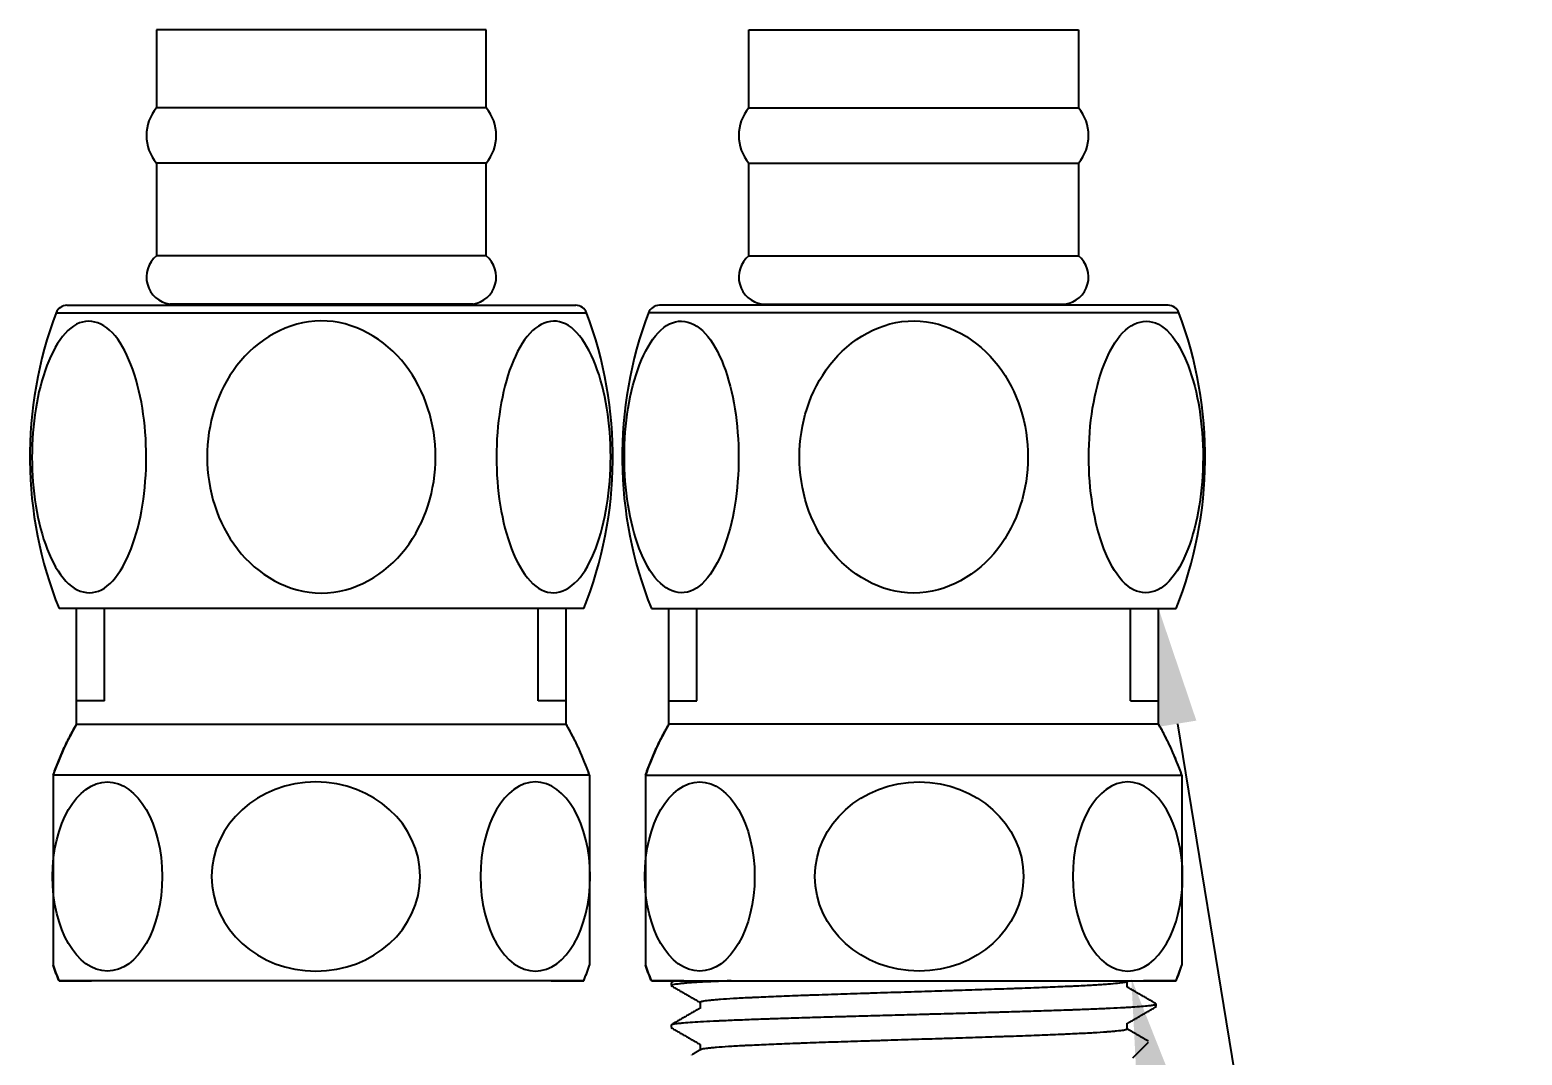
# Model space of a CAD drawing. Extents: x 0 to 948, y 0 to 695.
# Drawn here: x 147.9 to 211.9, y 191.6 to 235.6 of the extents above; entities that cross this region are included whole.
import ezdxf
from ezdxf import colors
from ezdxf.entities.mleader import LeaderData, LeaderLine
from ezdxf.math import Vec2, Vec3

# ---------------------------------------------------------------- set-up
doc = ezdxf.new("R2010")
doc.units = 0
doc.header["$LTSCALE"] = 10
doc.header["$MEASUREMENT"] = 0
doc.layers.get('0').update_dxf_attribs({"linetype": 'CONTINUOUS'})
doc.layers.add('1', color=7, linetype='CONTINUOUS')
doc.layers.add('DEF_LAYER_ASSEM_MEMBER', color=7, linetype='CONTINUOUS')
doc.styles.add('Daelim Dimension', font='')
doc.styles.get("Standard").update_dxf_attribs({"font": ''})
doc.styles.get('Daelim Dimension').set_extended_font_data('나눔고딕')
doc.styles.get('Standard').set_extended_font_data('GulimChe')

msp = doc.modelspace()

# ---------------------------------------------------------------- linework, layer by layer
at = {"lineweight": -3, "ltscale": 0.5}
for p, q in [((149.527, 223.781), (171.342, 223.781)), ((196.743, 223.781), (174.928, 223.781)), ((149.935, 205.828), (170.935, 205.828)), ((196.335, 205.828), (175.335, 205.828)), ((171.935, 203.638), (148.935, 203.638)), ((174.335, 203.638), (197.335, 203.638))]:
    msp.add_line(p, q, dxfattribs=at)
at = {"color": 7, "linetype": 'Continuous', "lineweight": -3}
for p, q in [((149.935, 205.828), (149.935, 210.781)), ((170.935, 205.828), (170.935, 210.781)), ((175.335, 205.828), (175.335, 210.781)), ((196.335, 205.828), (196.335, 210.781)), ((148.935, 203.638), (148.935, 195.491)), ((171.935, 203.638), (171.935, 195.491)), ((174.335, 203.638), (174.335, 195.491)), ((197.335, 203.638), (197.335, 195.491)), ((149.185, 194.828), (150.585, 194.828)), ((170.285, 194.828), (171.685, 194.828)), ((175.985, 194.828), (174.585, 194.828)), ((197.085, 194.828), (195.685, 194.828))]:
    msp.add_line(p, q, dxfattribs=at)
at = {"lineweight": -3, "ltscale": 0.5}
for centre in [(151.258, 199.296), (176.659, 199.296)]:
    msp.add_ellipse(centre, major_axis=(0, 4.054), ratio=0.581077, dxfattribs=at)
msp.add_ellipse((160.2, 199.296), major_axis=(-4.472, 0), ratio=0.906483, start_param=-1.570796, end_param=4.712389, dxfattribs=at)
at = {"lineweight": -3, "ltscale": 0.5, "extrusion": (0, 0, -1)}
for centre in [(169.611, 199.296), (195.012, 199.296)]:
    msp.add_ellipse(centre, major_axis=(0, 4.054), ratio=0.581077, dxfattribs=at)
msp.add_ellipse((186.07, 199.296), major_axis=(4.472, 0), ratio=0.906483, start_param=-1.570796, end_param=4.712389, dxfattribs=at)
at = {"color": 7, "linetype": 'Continuous', "lineweight": -3}
for points, start_tangent, end_tangent in [([(148.935, 203.638), (148.959, 203.709), (148.985, 203.78), (149.01, 203.851), (149.036, 203.921), (149.063, 203.992), (149.089, 204.062), (149.117, 204.133), (149.145, 204.203), (149.173, 204.273), (149.201, 204.342), (149.23, 204.412), (149.26, 204.481), (149.29, 204.55), (149.32, 204.62), (149.351, 204.688), (149.382, 204.757), (149.413, 204.826), (149.445, 204.894), (149.478, 204.962), (149.51, 205.03), (149.544, 205.098), (149.577, 205.165), (149.611, 205.232), (149.645, 205.299), (149.68, 205.366), (149.715, 205.433), (149.751, 205.499), (149.787, 205.566), (149.823, 205.631), (149.86, 205.697), (149.897, 205.763), (149.935, 205.828)], (0.325861, 0.945418), (0.501051, 0.865418)), ([(171.935, 203.638), (171.91, 203.709), (171.885, 203.78), (171.859, 203.851), (171.833, 203.921), (171.807, 203.992), (171.78, 204.062), (171.752, 204.133), (171.725, 204.203), (171.696, 204.273), (171.668, 204.342), (171.639, 204.412), (171.609, 204.481), (171.58, 204.55), (171.549, 204.62), (171.519, 204.688), (171.487, 204.757), (171.456, 204.826), (171.424, 204.894), (171.392, 204.962), (171.359, 205.03), (171.326, 205.098), (171.292, 205.165), (171.258, 205.232), (171.224, 205.299), (171.189, 205.366), (171.154, 205.433), (171.118, 205.499), (171.082, 205.566), (171.046, 205.631), (171.009, 205.697), (170.972, 205.763), (170.935, 205.828)], (-0.325861, 0.945418), (-0.501051, 0.865418)), ([(174.335, 203.638), (174.36, 203.709), (174.385, 203.78), (174.411, 203.851), (174.437, 203.921), (174.463, 203.992), (174.49, 204.062), (174.518, 204.133), (174.545, 204.203), (174.573, 204.273), (174.602, 204.342), (174.631, 204.412), (174.661, 204.481), (174.69, 204.55), (174.721, 204.62), (174.751, 204.688), (174.783, 204.757), (174.814, 204.826), (174.846, 204.894), (174.878, 204.962), (174.911, 205.03), (174.944, 205.098), (174.978, 205.165), (175.012, 205.232), (175.046, 205.299), (175.081, 205.366), (175.116, 205.433), (175.152, 205.499), (175.188, 205.566), (175.224, 205.631), (175.261, 205.697), (175.298, 205.763), (175.335, 205.828)], (0.325861, 0.945418), (0.501051, 0.865418)), ([(197.335, 203.638), (197.311, 203.709), (197.285, 203.78), (197.26, 203.851), (197.234, 203.921), (197.207, 203.992), (197.18, 204.062), (197.153, 204.133), (197.125, 204.203), (197.097, 204.273), (197.069, 204.342), (197.04, 204.412), (197.01, 204.481), (196.98, 204.55), (196.95, 204.62), (196.919, 204.688), (196.888, 204.757), (196.857, 204.826), (196.825, 204.894), (196.792, 204.962), (196.76, 205.03), (196.726, 205.098), (196.693, 205.165), (196.659, 205.232), (196.625, 205.299), (196.59, 205.366), (196.555, 205.433), (196.519, 205.499), (196.483, 205.566), (196.447, 205.631), (196.41, 205.697), (196.373, 205.763), (196.335, 205.828)], (-0.325861, 0.945418), (-0.501051, 0.865418)), ([(149.185, 194.828), (149.151, 194.91), (149.119, 194.992), (149.086, 195.075), (149.055, 195.158), (149.024, 195.241), (148.994, 195.324), (148.964, 195.408), (148.935, 195.491)], (-0.378949, 0.925418), (-0.325861, 0.945418)), ([(171.685, 194.828), (171.718, 194.91), (171.751, 194.992), (171.783, 195.075), (171.814, 195.158), (171.845, 195.241), (171.876, 195.324), (171.905, 195.408), (171.935, 195.491)], (0.378949, 0.925418), (0.325861, 0.945418)), ([(174.585, 194.828), (174.552, 194.91), (174.519, 194.992), (174.487, 195.075), (174.456, 195.158), (174.425, 195.241), (174.394, 195.324), (174.365, 195.408), (174.335, 195.491)], (-0.378949, 0.925418), (-0.325861, 0.945418)), ([(197.085, 194.828), (197.119, 194.91), (197.151, 194.992), (197.184, 195.075), (197.215, 195.158), (197.246, 195.241), (197.276, 195.324), (197.306, 195.408), (197.335, 195.491)], (0.378949, 0.925418), (0.325861, 0.945418))]:
    msp.add_spline(points, degree=3, dxfattribs=dict(at, start_tangent=start_tangent, end_tangent=end_tangent))
at = {"layer": '1', "color": 7, "linetype": 'Continuous', "lineweight": -3}
for p, q in [((153.368, 235.588), (153.368, 232.252)), ((160.435, 235.588), (153.368, 235.588)), ((167.501, 235.588), (160.435, 235.588)), ((167.501, 232.252), (167.501, 235.588)), ((178.769, 232.252), (178.769, 235.588)), ((178.769, 235.588), (185.835, 235.588)), ((185.835, 235.588), (192.902, 235.588)), ((192.902, 235.588), (192.902, 232.252)), ((160.435, 232.252), (153.368, 232.252)), ((167.501, 232.252), (160.435, 232.252)), ((178.769, 232.252), (185.835, 232.252)), ((185.835, 232.252), (192.902, 232.252)), ((153.368, 229.871), (153.368, 225.902)), ((160.435, 229.871), (153.368, 229.871)), ((167.501, 229.871), (160.435, 229.871)), ((167.501, 225.902), (167.501, 229.871)), ((178.769, 225.902), (178.769, 229.871)), ((178.769, 229.871), (185.835, 229.871)), ((185.835, 229.871), (192.902, 229.871)), ((192.902, 229.871), (192.902, 225.902)), ((160.435, 225.902), (153.368, 225.902)), ((167.501, 225.902), (160.435, 225.902)), ((178.769, 225.902), (185.835, 225.902)), ((185.835, 225.902), (192.902, 225.902)), ((149.059, 223.457), (160.435, 223.457)), ((160.435, 223.831), (153.935, 223.831)), ((166.935, 223.831), (160.435, 223.831)), ((160.435, 223.457), (171.81, 223.457)), ((185.835, 223.457), (174.46, 223.457)), ((179.335, 223.831), (185.835, 223.831)), ((185.835, 223.831), (192.335, 223.831)), ((197.211, 223.457), (185.835, 223.457)), ((171.685, 210.781), (149.185, 210.781)), ((174.585, 210.781), (197.085, 210.781)), ((175.435, 194.735), (175.435, 194.622)), ((194.985, 194.557), (194.985, 194.792)), ((176.685, 193.9), (176.685, 193.665)), ((196.235, 193.722), (196.235, 193.835)), ((175.435, 192.935), (175.435, 192.822)), ((194.985, 192.757), (194.985, 192.992)), ((176.685, 192.1), (176.685, 191.865)), ((195.235, 191.529), (195.906, 192.199)), ((176.319, 191.645), (176.317, 191.651))]:
    msp.add_line(p, q, dxfattribs=at)
for centre, radius, start, end in [((154.786, 231.061), 1.852, 139.99396, 220.00604), ((166.083, 231.061), 1.852, 319.99396, 40.00604), ((180.187, 231.061), 1.852, 139.99396, 220.00604), ((191.484, 231.061), 1.852, 319.99396, 40.00604), ((154.108, 224.991), 1.173, 129.09302, 261.51508), ((166.762, 224.991), 1.173, 278.48492, 50.90698), ((179.508, 224.991), 1.173, 129.09302, 261.51508), ((192.162, 224.991), 1.173, 278.48492, 50.90698), ((165.461, 217.281), 17.526, 159.36571, 201.76991), ((149.527, 223.281), 0.5, 90, 159.36571), ((171.342, 223.281), 0.5, 20.63429, 90), ((155.409, 217.281), 17.526, 338.23009, 20.63429), ((190.861, 217.281), 17.526, 159.36571, 201.76991), ((174.928, 223.281), 0.5, 90, 159.36571), ((196.743, 223.281), 0.5, 20.63429, 90), ((180.809, 217.281), 17.526, 338.23009, 20.63429)]:
    msp.add_arc(centre, radius, start, end, dxfattribs=at)
for points, knots in [([(168.196, 214.716), (167.925, 216.024), (167.873, 217.471), (168.196, 220.21), (168.573, 221.484), (169.729, 223.118), (170.501, 223.339), (171.809, 222.309), (172.317, 221.159), (172.858, 218.568), (172.913, 217.088), (172.594, 214.365), (172.212, 213.076), (171.064, 211.45), (170.287, 211.22), (168.969, 212.264), (168.467, 213.408), (168.196, 214.716)], [0, 0, 0, 0, 0.125, 0.125, 0.25, 0.25, 0.375, 0.375, 0.5, 0.5, 0.625, 0.625, 0.75, 0.75, 0.875, 0.875, 1, 1, 1, 1]), ([(178.074, 214.716), (178.345, 216.024), (178.396, 217.471), (178.074, 220.21), (177.697, 221.484), (176.541, 223.118), (175.769, 223.339), (174.461, 222.309), (173.953, 221.159), (173.412, 218.568), (173.357, 217.088), (173.676, 214.365), (174.058, 213.076), (175.206, 211.45), (175.983, 211.22), (177.301, 212.264), (177.802, 213.408), (178.074, 214.716)], [0, 0, 0, 0, 0.125, 0.125, 0.25, 0.25, 0.375, 0.375, 0.5, 0.5, 0.625, 0.625, 0.75, 0.75, 0.875, 0.875, 1, 1, 1, 1]), ([(152.673, 214.716), (152.402, 213.409), (151.906, 212.28), (150.606, 211.227), (149.832, 211.429), (148.667, 213.046), (148.282, 214.334), (147.956, 217.058), (148.009, 218.54), (148.54, 221.12), (149.042, 222.275), (150.335, 223.332), (151.123, 223.128), (152.279, 221.524), (152.668, 220.239), (152.997, 217.479), (152.944, 216.023), (152.673, 214.716)], [0, 0, 0, 0, 0.125, 0.125, 0.25, 0.25, 0.375, 0.375, 0.5, 0.5, 0.625, 0.625, 0.75, 0.75, 0.875, 0.875, 1, 1, 1, 1]), ([(160.435, 211.446), (159.012, 211.446), (157.69, 212.228), (155.974, 214.452), (155.537, 215.867), (155.534, 218.681), (155.968, 220.093), (157.664, 222.31), (159.005, 223.109), (161.823, 223.123), (163.169, 222.344), (164.898, 220.109), (165.333, 218.686), (165.334, 215.883), (164.902, 214.466), (163.186, 212.233), (161.857, 211.446), (160.435, 211.446)], [0, 0, 0, 0, 0.125, 0.125, 0.25, 0.25, 0.375, 0.375, 0.5, 0.5, 0.625, 0.625, 0.75, 0.75, 0.875, 0.875, 1, 1, 1, 1]), ([(185.835, 211.446), (187.258, 211.446), (188.579, 212.228), (190.296, 214.452), (190.733, 215.867), (190.736, 218.681), (190.302, 220.093), (188.606, 222.31), (187.265, 223.109), (184.446, 223.123), (183.101, 222.344), (181.371, 220.109), (180.937, 218.686), (180.936, 215.883), (181.368, 214.466), (183.084, 212.233), (184.413, 211.446), (185.835, 211.446)], [0, 0, 0, 0, 0.125, 0.125, 0.25, 0.25, 0.375, 0.375, 0.5, 0.5, 0.625, 0.625, 0.75, 0.75, 0.875, 0.875, 1, 1, 1, 1]), ([(193.597, 214.716), (193.868, 213.409), (194.364, 212.28), (195.664, 211.227), (196.438, 211.429), (197.603, 213.046), (197.988, 214.334), (198.314, 217.058), (198.261, 218.54), (197.73, 221.12), (197.228, 222.275), (195.935, 223.332), (195.147, 223.128), (193.991, 221.524), (193.602, 220.239), (193.273, 217.479), (193.326, 216.023), (193.597, 214.716)], [0, 0, 0, 0, 0.125, 0.125, 0.25, 0.25, 0.375, 0.375, 0.5, 0.5, 0.625, 0.625, 0.75, 0.75, 0.875, 0.875, 1, 1, 1, 1]), ([(178.013, 194.828), (177.891, 194.823), (177.772, 194.818), (177.602, 194.81), (177.549, 194.808), (177.47, 194.804), (177.443, 194.803), (177.392, 194.801), (177.264, 194.795), (177.142, 194.789), (176.861, 194.774), (176.69, 194.764), (176.378, 194.745), (176.238, 194.735), (176.052, 194.721), (175.993, 194.716), (175.912, 194.709), (175.886, 194.707), (175.836, 194.702), (175.812, 194.699), (175.699, 194.687), (175.626, 194.678), (175.514, 194.659), (175.475, 194.649), (175.444, 194.634), (175.438, 194.629), (175.436, 194.624), (175.435, 194.623), (175.435, 194.622)], [0.7674109, 0.7674109, 0.7674109, 0.7674109, 0.7847354, 0.7847354, 0.7928894, 0.7928894, 0.7969664, 0.7969664, 0.8010433, 0.8173512, 0.8173512, 0.849967, 0.849967, 0.8825828, 0.8825828, 0.8988907, 0.8988907, 0.9070446, 0.9070446, 0.9151986, 0.9151986, 0.9478143, 0.9478143, 0.9804301, 0.9804301, 0.996738, 0.996738, 1, 1, 1, 1]), ([(194.972, 194.784), (194.971, 194.784), (194.97, 194.783), (194.966, 194.781), (194.962, 194.78), (194.943, 194.772), (194.922, 194.766), (194.839, 194.748), (194.76, 194.736), (194.553, 194.711), (194.426, 194.699), (194.254, 194.685), (194.235, 194.683), (194.195, 194.68), (194.135, 194.675), (194.072, 194.671), (193.941, 194.662), (193.848, 194.656), (193.555, 194.638), (193.339, 194.625), (192.983, 194.607), (192.828, 194.599), (192.665, 194.591), (192.599, 194.588), (192.566, 194.587), (192.465, 194.582), (192.397, 194.579), (192.052, 194.564), (191.468, 194.54), (190.823, 194.515), (190.401, 194.5), (190.315, 194.497), (190.186, 194.492), (190.142, 194.491), (190.055, 194.487), (190.011, 194.486), (189.792, 194.478), (189.615, 194.472), (189.076, 194.454), (188.71, 194.442), (188.147, 194.423), (187.958, 194.417), (187.671, 194.408), (187.527, 194.404), (187.381, 194.399), (187.284, 194.396), (187.235, 194.394), (186.797, 194.38), (186.407, 194.368), (185.629, 194.343), (185.24, 194.331), (184.657, 194.313), (184.463, 194.307), (184.22, 194.299), (184.172, 194.298), (184.075, 194.295), (183.93, 194.29), (183.787, 194.286), (183.311, 194.27), (182.939, 194.258), (182.212, 194.233), (181.857, 194.221), (181.467, 194.208), (181.424, 194.206), (181.338, 194.203), (181.295, 194.201), (181.167, 194.197), (181.083, 194.194), (180.833, 194.185), (180.67, 194.179), (180.194, 194.16), (179.893, 194.148), (179.465, 194.129), (179.326, 194.123), (179.124, 194.114), (179.057, 194.111), (178.959, 194.106), (178.927, 194.105), (178.863, 194.102), (178.831, 194.1), (178.548, 194.087), (178.318, 194.075), (177.901, 194.05), (177.714, 194.038), (177.506, 194.022), (177.446, 194.018), (177.389, 194.013), (177.352, 194.01), (177.333, 194.008), (177.244, 194.001), (177.178, 193.995), (177, 193.977), (176.905, 193.964), (176.765, 193.94), (176.719, 193.928), (176.696, 193.914), (176.693, 193.912), (176.69, 193.909), (176.688, 193.907), (176.686, 193.904), (176.685, 193.902), (176.685, 193.9)], [0, 0, 0, 0, 0.001952, 0.001952, 0.007143, 0.007143, 0.027907, 0.027907, 0.069435, 0.069435, 0.110963, 0.110963, 0.116154, 0.116154, 0.121345, 0.131727, 0.131727, 0.152491, 0.152491, 0.19402, 0.19402, 0.214784, 0.219975, 0.219975, 0.225166, 0.225166, 0.235548, 0.235548, 0.277076, 0.318604, 0.318604, 0.328986, 0.328986, 0.334177, 0.334177, 0.339368, 0.339368, 0.360133, 0.360133, 0.401661, 0.401661, 0.422425, 0.422425, 0.432807, 0.437998, 0.437998, 0.443189, 0.443189, 0.484717, 0.484717, 0.526245, 0.526245, 0.54701, 0.54701, 0.552201, 0.552201, 0.557392, 0.567774, 0.567774, 0.609302, 0.609302, 0.65083, 0.65083, 0.656021, 0.656021, 0.661212, 0.661212, 0.671594, 0.671594, 0.692358, 0.692358, 0.733887, 0.733887, 0.754651, 0.754651, 0.765033, 0.765033, 0.770224, 0.770224, 0.775415, 0.775415, 0.816943, 0.816943, 0.858471, 0.858471, 0.868853, 0.874044, 0.874044, 0.879235, 0.879235, 0.899999, 0.899999, 0.941528, 0.941528, 0.983056, 0.983056, 0.988247, 0.988247, 0.993438, 0.993438, 1, 1, 1, 1]), ([(175.446, 192.949), (175.454, 192.953), (175.466, 192.958), (175.514, 192.972), (175.564, 192.981), (175.666, 192.996), (175.704, 193.001), (175.768, 193.008), (175.791, 193.01), (175.838, 193.015), (175.863, 193.018), (175.991, 193.03), (176.11, 193.04), (176.379, 193.059), (176.53, 193.068), (176.863, 193.087), (177.045, 193.097), (177.269, 193.108), (177.294, 193.109), (177.344, 193.111), (177.421, 193.115), (177.604, 193.124), (177.768, 193.131), (178.105, 193.146), (178.342, 193.155), (178.842, 193.174), (179.104, 193.184), (179.448, 193.196), (179.553, 193.199), (179.694, 193.204), (179.766, 193.207), (179.945, 193.213), (180.091, 193.217), (180.534, 193.232), (180.837, 193.242), (181.458, 193.261), (181.777, 193.271), (182.266, 193.285), (182.431, 193.29), (182.682, 193.297), (182.766, 193.299), (182.935, 193.304), (183.02, 193.307), (183.444, 193.319), (183.785, 193.328), (184.473, 193.348), (184.819, 193.357), (185.515, 193.377), (185.865, 193.386), (186.305, 193.398), (186.393, 193.401), (186.569, 193.406), (186.832, 193.413), (187.093, 193.42), (187.612, 193.434), (187.954, 193.444), (188.63, 193.463), (188.965, 193.473), (189.378, 193.485), (189.502, 193.489), (189.625, 193.492), (189.707, 193.495), (189.748, 193.496), (189.952, 193.502), (190.113, 193.507), (190.588, 193.521), (191.203, 193.54), (191.782, 193.559), (192.201, 193.574), (192.339, 193.579), (192.542, 193.586), (192.609, 193.589), (192.709, 193.592), (192.742, 193.593), (192.807, 193.596), (193.101, 193.607), (193.377, 193.618), (193.84, 193.637), (194.058, 193.646), (194.466, 193.665), (194.657, 193.675), (194.878, 193.687), (194.921, 193.69), (195.006, 193.694), (195.129, 193.702), (195.243, 193.709), (195.458, 193.724), (195.586, 193.733), (195.807, 193.752), (195.901, 193.762), (195.998, 193.774), (196.016, 193.776), (196.051, 193.781), (196.067, 193.783), (196.112, 193.791), (196.138, 193.796), (196.201, 193.81), (196.226, 193.82), (196.235, 193.832), (196.235, 193.834), (196.235, 193.836)], [0, 0, 0, 0, 0.015641, 0.015641, 0.048227, 0.048227, 0.06452, 0.06452, 0.072667, 0.072667, 0.080813, 0.080813, 0.113399, 0.113399, 0.145985, 0.145985, 0.178571, 0.178571, 0.182644, 0.182644, 0.186718, 0.194864, 0.211157, 0.211157, 0.243743, 0.243743, 0.276329, 0.276329, 0.284476, 0.288549, 0.292622, 0.292622, 0.308915, 0.308915, 0.341501, 0.341501, 0.374087, 0.374087, 0.39038, 0.39038, 0.398527, 0.398527, 0.406673, 0.406673, 0.439259, 0.439259, 0.471845, 0.471845, 0.504431, 0.504431, 0.512578, 0.512578, 0.520724, 0.537017, 0.537017, 0.569603, 0.569603, 0.602189, 0.602189, 0.610336, 0.614409, 0.614409, 0.618482, 0.618482, 0.634775, 0.634775, 0.667361, 0.699948, 0.699948, 0.716241, 0.716241, 0.724387, 0.724387, 0.72846, 0.72846, 0.732534, 0.76512, 0.76512, 0.797706, 0.797706, 0.830292, 0.830292, 0.838438, 0.838438, 0.846585, 0.862878, 0.862878, 0.895464, 0.895464, 0.92805, 0.92805, 0.936196, 0.936196, 0.944343, 0.944343, 0.960636, 0.960636, 0.993222, 0.993222, 1, 1, 1, 1]), ([(194.985, 192.757), (194.985, 192.752), (194.98, 192.746), (194.964, 192.737), (194.957, 192.734), (194.943, 192.73), (194.939, 192.728), (194.928, 192.725), (194.9, 192.717), (194.862, 192.709), (194.753, 192.691), (194.657, 192.679), (194.476, 192.661), (194.41, 192.655), (194.301, 192.646), (194.263, 192.643), (194.204, 192.638), (194.184, 192.636), (194.144, 192.633), (194.123, 192.632), (193.933, 192.618), (193.743, 192.605), (193.322, 192.581), (193.091, 192.569), (192.713, 192.551), (192.582, 192.545), (192.412, 192.537), (192.378, 192.535), (192.308, 192.532), (192.204, 192.528), (192.097, 192.523), (191.737, 192.508), (191.433, 192.495), (190.798, 192.471), (190.465, 192.459), (190.075, 192.445), (190.031, 192.443), (189.943, 192.44), (189.899, 192.439), (189.766, 192.434), (189.677, 192.431), (189.409, 192.422), (189.228, 192.416), (188.68, 192.398), (188.308, 192.385), (187.739, 192.367), (187.547, 192.361), (187.257, 192.352), (187.16, 192.348), (187.013, 192.344), (186.964, 192.342), (186.867, 192.339), (186.818, 192.338), (186.378, 192.324), (185.987, 192.312), (185.209, 192.287), (184.822, 192.275), (184.338, 192.26), (184.193, 192.255), (184.048, 192.25), (183.952, 192.247), (183.903, 192.246), (183.663, 192.238), (183.473, 192.232), (182.909, 192.214), (182.543, 192.202), (181.829, 192.177), (181.482, 192.165), (181.101, 192.151), (181.059, 192.15), (180.975, 192.146), (180.85, 192.142), (180.728, 192.137), (180.486, 192.128), (180.329, 192.122), (179.869, 192.104), (179.58, 192.092), (179.169, 192.073), (179.037, 192.067), (178.876, 192.059), (178.845, 192.058), (178.781, 192.055), (178.75, 192.053), (178.657, 192.049), (178.597, 192.045), (178.301, 192.03), (178.086, 192.018), (177.7, 191.994), (177.528, 191.982), (177.341, 191.966), (177.305, 191.963), (177.253, 191.959), (177.236, 191.957), (177.203, 191.954), (177.122, 191.946), (177.051, 191.938), (176.898, 191.92), (176.821, 191.908), (176.743, 191.89), (176.723, 191.884), (176.704, 191.876), (176.7, 191.874), (176.697, 191.872)], [0, 0, 0, 0, 0.018909, 0.018909, 0.029276, 0.029276, 0.034459, 0.034459, 0.039642, 0.060375, 0.060375, 0.101841, 0.101841, 0.122575, 0.122575, 0.132941, 0.132941, 0.138124, 0.138124, 0.143308, 0.143308, 0.184774, 0.184774, 0.22624, 0.22624, 0.246973, 0.246973, 0.252157, 0.252157, 0.25734, 0.267706, 0.267706, 0.309173, 0.309173, 0.350639, 0.350639, 0.355822, 0.355822, 0.361006, 0.361006, 0.371372, 0.371372, 0.392105, 0.392105, 0.433571, 0.433571, 0.454305, 0.454305, 0.464671, 0.464671, 0.469854, 0.469854, 0.475038, 0.475038, 0.516504, 0.516504, 0.55797, 0.55797, 0.568337, 0.57352, 0.57352, 0.578703, 0.578703, 0.599436, 0.599436, 0.640903, 0.640903, 0.682369, 0.682369, 0.687552, 0.687552, 0.692735, 0.703102, 0.703102, 0.723835, 0.723835, 0.765301, 0.765301, 0.786035, 0.786035, 0.791218, 0.791218, 0.796401, 0.796401, 0.806768, 0.806768, 0.848234, 0.848234, 0.8897, 0.8897, 0.900067, 0.900067, 0.90525, 0.90525, 0.910433, 0.931166, 0.931166, 0.972633, 0.972633, 0.993366, 0.993366, 1, 1, 1, 1])]:
    msp.add_open_spline(points, degree=3, knots=knots, dxfattribs=at)
for points, degree in [([(175.584, 194.828), (175.511, 194.786), (175.439, 194.744)], 2), ([(175.439, 194.613), (176.062, 194.253), (176.685, 193.892)], 2), ([(194.964, 194.78), (195.005, 194.804), (195.047, 194.828)], 2), ([(196.232, 193.844), (195.609, 194.204), (194.985, 194.565)], 2), ([(176.706, 193.677), (176.072, 193.31), (175.438, 192.944)], 2), ([(194.964, 192.98), (195.598, 193.347), (196.232, 193.713)], 2), ([(175.438, 192.813), (176.062, 192.453), (176.685, 192.092)], 2), ([(195.907, 192.232), (195.446, 192.498), (194.985, 192.765)], 2), ([(176.705, 191.876), (176.331, 191.66)], 1)]:
    msp.add_open_spline(points, degree=degree, dxfattribs=at)
at = {"layer": 'DEF_LAYER_ASSEM_MEMBER', "color": 7, "linetype": 'Continuous', "lineweight": -3}
for p, q in [((149.935, 205.828), (149.935, 210.781)), ((170.935, 205.828), (170.935, 210.781)), ((175.335, 205.828), (175.335, 210.781)), ((196.335, 205.828), (196.335, 210.781)), ((151.135, 206.828), (149.935, 206.828)), ((170.935, 206.828), (169.735, 206.828)), ((175.335, 206.828), (176.535, 206.828)), ((195.135, 206.828), (196.335, 206.828)), ((148.935, 203.638), (148.935, 195.491)), ((171.935, 203.638), (171.935, 195.491)), ((174.335, 203.638), (174.335, 195.491)), ((197.335, 203.638), (197.335, 195.491)), ((149.185, 194.828), (148.935, 195.491)), ((197.085, 194.828), (197.335, 195.491)), ((171.685, 194.828), (149.185, 194.828)), ((174.585, 194.828), (197.085, 194.828))]:
    msp.add_line(p, q, dxfattribs=at)
at = {"layer": 'DEF_LAYER_ASSEM_MEMBER', "color": 2, "linetype": 'Continuous', "lineweight": -3}
for p, q in [((151.135, 206.828), (151.135, 210.781)), ((169.735, 206.828), (169.735, 210.781)), ((176.535, 206.828), (176.535, 210.781)), ((195.135, 206.828), (195.135, 210.781))]:
    msp.add_line(p, q, dxfattribs=at)
at = {"layer": 'DEF_LAYER_ASSEM_MEMBER', "color": 7, "linetype": 'Continuous', "lineweight": -3}
for centre, start, end in [((160.752, 199.565), 149.93043, 160.98224), ((160.117, 199.565), 19.01776, 30.06957), ((186.153, 199.565), 149.93043, 160.98224), ((185.518, 199.565), 19.01776, 30.06957), ((160.752, 199.565), 199.01776, 202.26858), ((160.117, 199.565), 337.73142, 340.98224), ((186.153, 199.565), 199.01776, 202.26858), ((185.518, 199.565), 337.73142, 340.98224)]:
    msp.add_arc(centre, 12.5, start, end, dxfattribs=at)

# ---------------------------------------------------------------- leaders
at = {"lineweight": -3, "ltscale": 0.5}
ml = msp.add_multileader_mtext('Standard', dxfattribs=at)
ml.set_content('', color=256)
ml.set_leader_properties(color=5)
ml.build(insert=Vec2(0, 0))
ml.multileader.update_dxf_attribs({"text_left_attachment_type": 6, "text_right_attachment_type": 6, "dogleg_length": 0.36, "arrow_head_size": 5})
ctx = ml.context
ctx.base_point, ctx.char_height, ctx.arrow_head_size, ctx.landing_gap_size, ctx.plane_origin = Vec3(210.705, 125.36), 10, 5, 0.09, Vec3(196.335, 210.781)
ctx.left_attachment, ctx.right_attachment = 6, 6
notes = []
notes.append((ctx, [(0, (1, 1, 0), (210.345, 125.36), (1, 0), 0.36, [(0, [(196.335, 210.781)], 0, [])])]))
ctx.mtext.insert, ctx.mtext.flow_direction = Vec3(210.795, 135.36), 5
ml = msp.add_multileader_mtext('Standard', dxfattribs=at)
ml.set_content('G1/2-14', color=256, style='Daelim Dimension')
ml.set_leader_properties(color=5)
ml.build(insert=Vec2(0, 0))
ml.multileader.update_dxf_attribs({"text_left_attachment_type": 6, "text_right_attachment_type": 6, "dogleg_length": 0.36, "arrow_head_size": 5})
ctx = ml.context
ctx.base_point, ctx.char_height, ctx.arrow_head_size, ctx.landing_gap_size, ctx.plane_origin = Vec3(210.705, 125.36), 10, 5, 0.09, Vec3(195.167, 160.822)
ctx.left_attachment, ctx.right_attachment = 6, 6
notes.append((ctx, [(0, (1, 1, 0), (210.345, 125.36), (1, 0), 0.36, [(0, [(195.167, 194.936)], 0, [])])]))
ctx.mtext.insert, ctx.mtext.flow_direction = Vec3(210.795, 137.36), 5
for ctx, leaders in notes:
    for number, flags, end, landing, length, lines in leaders:
        leader = LeaderData()
        leader.index, (leader.has_last_leader_line, leader.has_dogleg_vector, leader.attachment_direction) = number, flags
        leader.last_leader_point, leader.dogleg_vector, leader.dogleg_length = Vec3(end), Vec3(landing), length
        for number, points, colour, breaks in lines:
            line = LeaderLine()
            line.index, line.vertices, line.color, line.breaks = number, Vec3.list(points), colors.encode_raw_color(colour), breaks
            leader.lines.append(line)
        ctx.leaders.append(leader)

doc.saveas('drawing.dxf')
